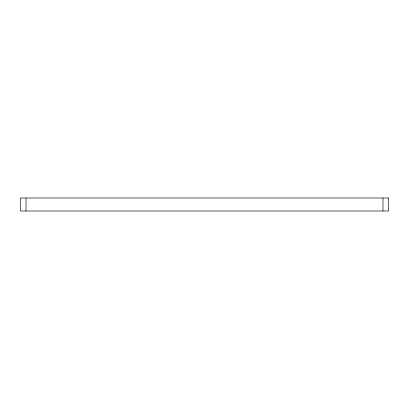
<?xml version="1.0" encoding="UTF-8"?>
<svg xmlns="http://www.w3.org/2000/svg" width="409" height="409" viewBox="0 0 409 409"><rect width="100%" height="100%" fill="white"/><g stroke="black" fill="none" stroke-linecap="round" stroke-linejoin="round"><path stroke-width="0.61" d="M382.972 197.992L382.972 211.008M26.028 197.992L26.028 211.008M388.55 197.992L20.45 197.992L20.45 211.008L388.55 211.008L388.55 197.992"/></g></svg>
